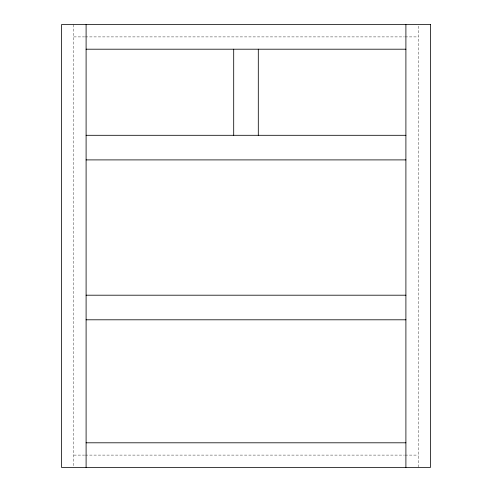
<?xml version="1.0" encoding="UTF-8"?>
<svg xmlns="http://www.w3.org/2000/svg" width="492" height="492" viewBox="0 0 492 492"><rect width="100%" height="100%" fill="white"/><g stroke="black" fill="none" stroke-linecap="round" stroke-linejoin="round"><path stroke-width="0.37" stroke-dasharray="2.46 1.84" d="M73.8 36.9L84.562 36.9M85.331 36.9L404.363 36.9M405.131 36.9L418.2 36.9M73.8 455.1L84.562 455.1M85.331 455.1L404.363 455.1M405.131 455.1L418.2 455.1M418.2 26.137L418.2 467.4M73.8 24.6L73.8 466.631"/><path stroke-width="0.74" d="M86.1 49.2L405.9 49.2M86.1 135.3L405.9 135.3M86.1 159.9L405.9 159.9M86.1 295.2L405.9 295.2M86.1 319.8L405.9 319.8M86.1 442.8L405.9 442.8M405.9 24.6L405.9 467.4M258.3 49.2L258.3 135.3M233.7 49.2L233.7 135.3M86.1 24.6L86.1 467.4M430.5 24.6L61.5 24.6L61.5 467.4L430.5 467.4L430.5 24.6"/></g></svg>
